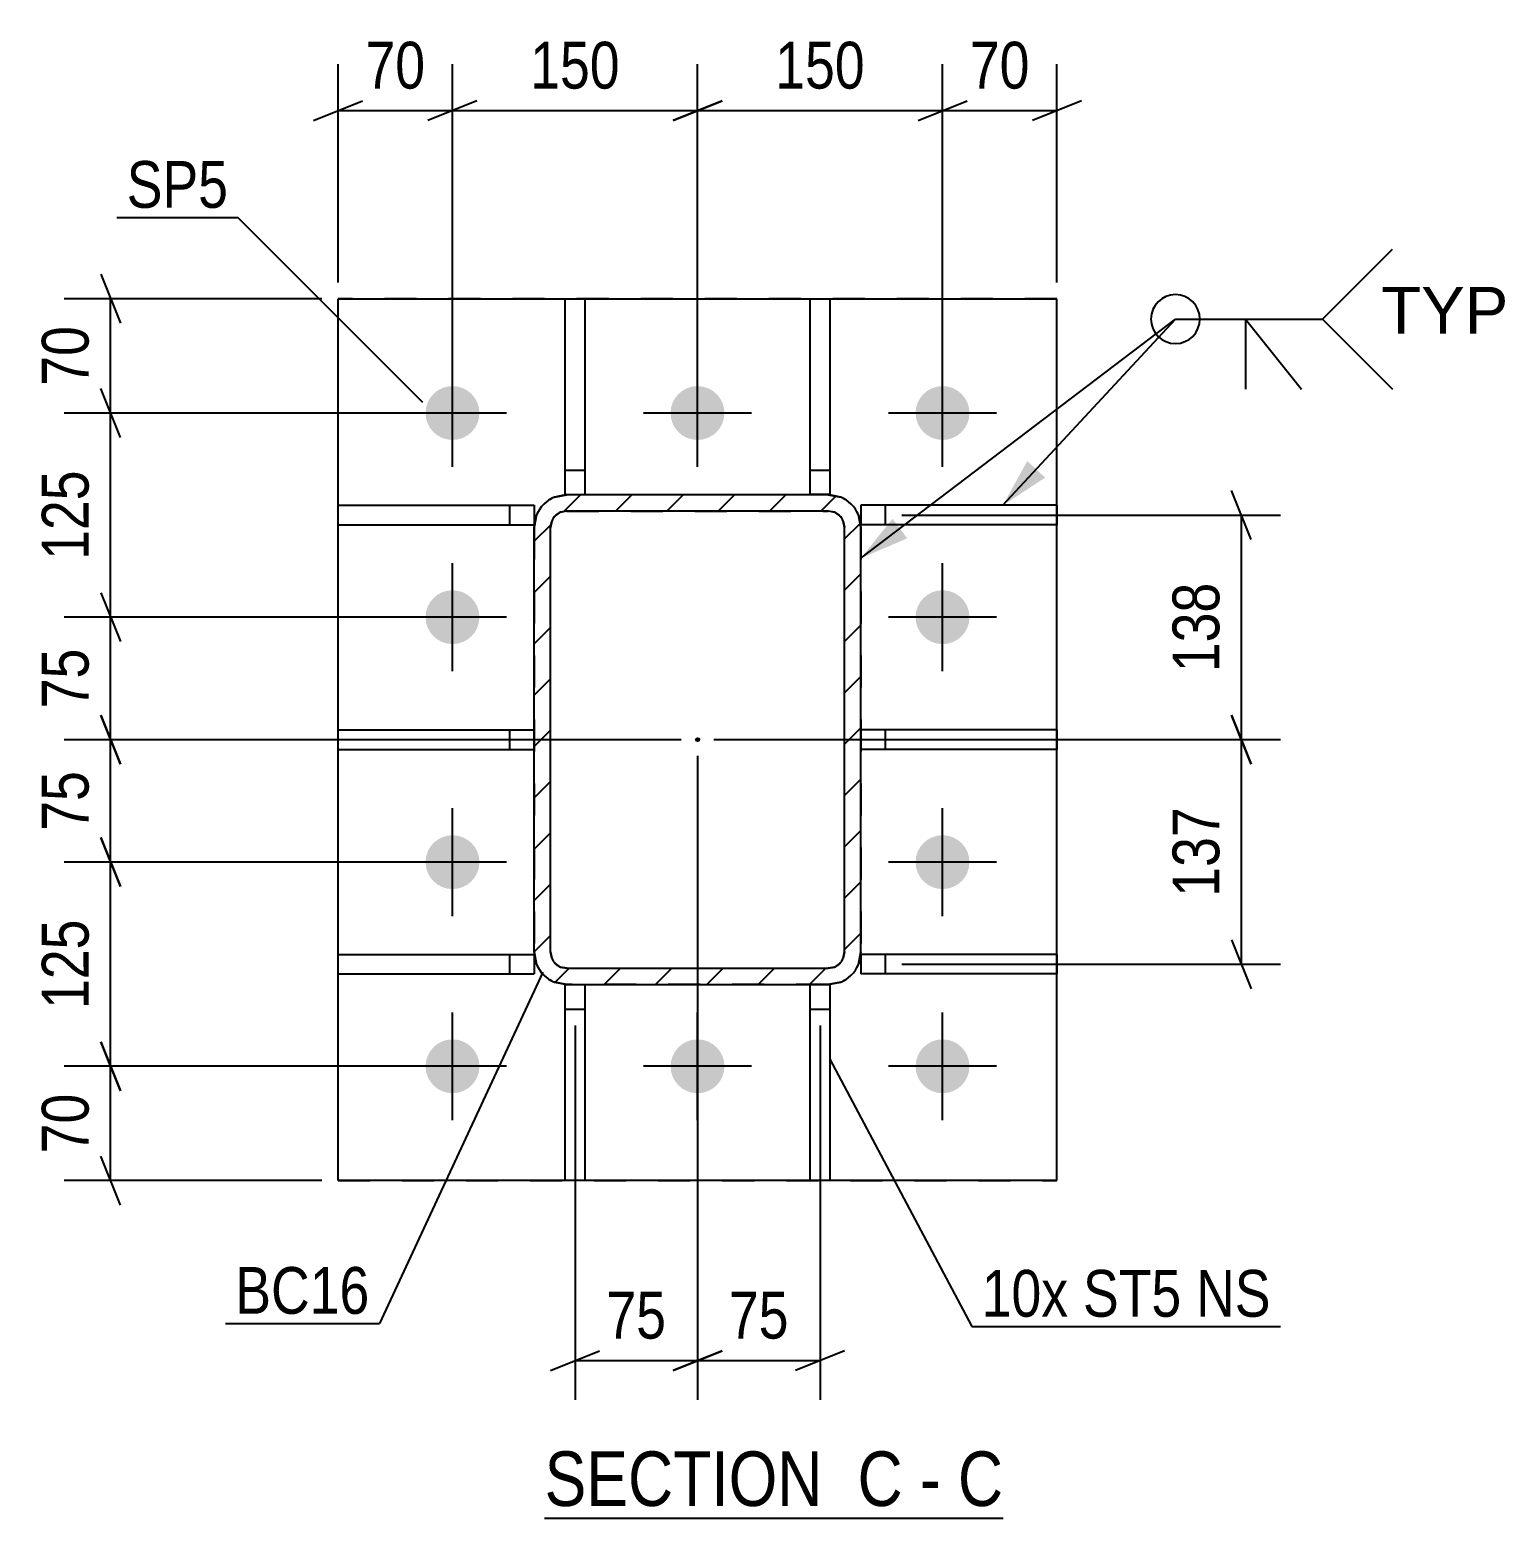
# Model space of a CAD drawing. Header units: millimetres. Extents: x 0 to 1189, y 0 to 841.
# Drawn here: x 219.9 to 310.4, y 247.6 to 338.7 of the extents above; entities that cross this region are included whole.
import ezdxf

# ---------------------------------------------------------------- set-up
doc = ezdxf.new("R2010")
doc.units = ezdxf.units.MM
doc.linetypes.add('DXK_LINE_DOT2', pattern=[3.9198, 1.9599, -1.9599])
doc.linetypes.add('DXK_LINE_DOT3', pattern=[5.9187, 2.979, -0.9799, 0.9799, -0.9799])
doc.styles.add('Arial', font='ARIAL.TTF', dxfattribs={"height": 0.2})
doc.styles.add('Arial Narrow', font='ARIALN.TTF', dxfattribs={"height": 0.2})

# ---------------------------------------------------------------- blocks, each defined once
blk = doc.blocks.new('Unknown-284935191-13 - 2531')
at = {"color": 6, "linetype": 'Continuous'}
blk.add_line((251.378, 247.579), (279.448, 247.579), dxfattribs=at)
at = {"color": 0, "linetype": 'Continuous'}
for points in [[(269.486, 248.329), (269.486, 251.829), (251.378, 251.829), (251.378, 248.329)], [(273.305, 248.329), (273.305, 251.829), (270.536, 251.829), (270.536, 248.329)], [(275.63, 248.329), (275.63, 251.829), (274.355, 251.829), (274.355, 248.329)], [(279.448, 248.329), (279.448, 251.829), (276.68, 251.829), (276.68, 248.329)]]:
    blk.add_wipeout(points, dxfattribs=at)
at = {"color": 7, "linetype": 'Continuous', "style": 'Arial Narrow'}
for s, height, p in [('SECTION ', 3.3405, (251.378, 248.329)), ('C', 3.34, (270.536, 248.329)), ('C', 3.34, (276.68, 248.329)), ('-', 3.34, (274.355, 248.329))]:
    blk.add_text(s, height=height, dxfattribs=at).set_placement(p)
blk = doc.blocks.new('Part-284935191-2628 - 2531')
at = {"color": 2, "linetype": 'Continuous'}
for p, q in [((252.637, 310.253), (252.637, 322.253)), ((252.637, 322.253), (253.837, 322.253)), ((253.837, 322.253), (253.837, 310.253)), ((252.637, 310.253), (252.742, 310.253))]:
    blk.add_line(p, q, dxfattribs=at)
at = {"color": 7, "linetype": 'DXK_LINE_DOT2'}
for p, q in [((252.637, 311.753), (253.837, 311.753)), ((252.742, 310.253), (253.837, 310.253))]:
    blk.add_line(p, q, dxfattribs=at)
blk = doc.blocks.new('Part-284935191-2568 - 2531')
at = {"linetype": 'Continuous'}
h = blk.add_hatch(dxfattribs=at)
h.set_pattern_fill('', scale=0.7, style=0, pattern_type=0)
h.set_pattern_definition([(45, (250.7372, 282.2525), (-1.57154, 1.57154), [])])
h.paths.add_polyline_path([(250.737, 308.253), (250.737, 282.253), (250.889, 281.487), (251.323, 280.838), (251.972, 280.405), (252.737, 280.253), (268.737, 280.253), (269.503, 280.405), (270.151, 280.838), (270.585, 281.487), (270.737, 282.253), (270.737, 308.253), (270.585, 309.018), (270.151, 309.667), (269.503, 310.1), (268.737, 310.253), (252.737, 310.253), (251.972, 310.1), (251.323, 309.667), (250.889, 309.018)])
h.paths.add_polyline_path([(252.03, 308.96), (252.355, 309.176), (252.737, 309.253), (268.737, 309.253), (269.12, 309.176), (269.444, 308.96), (269.661, 308.635), (269.737, 308.253), (269.737, 282.253), (269.661, 281.87), (269.444, 281.545), (269.12, 281.329), (268.737, 281.253), (252.737, 281.253), (252.355, 281.329), (252.03, 281.545), (251.813, 281.87), (251.737, 282.253), (251.737, 308.253), (251.813, 308.635)])
blk.add_hatch(color=246, dxfattribs=at).paths.add_polyline_path([(260.737, 295.152, -1), (260.737, 295.352, -1)])
at = {"color": 2, "linetype": 'Continuous'}
for p, q in [((252.737, 310.253), (251.972, 310.1)), ((252.737, 310.253), (252.737, 310.252)), ((252.737, 310.253), (268.737, 310.253)), ((268.737, 310.253), (268.737, 310.252)), ((269.503, 310.1), (268.737, 310.253)), ((250.889, 309.018), (250.737, 308.253)), ((252.355, 309.176), (252.737, 309.253)), ((252.737, 309.253), (252.737, 309.252)), ((252.737, 309.253), (268.737, 309.253)), ((268.737, 309.253), (268.737, 309.252)), ((268.737, 309.253), (269.12, 309.176)), ((270.737, 308.253), (270.585, 309.018)), ((250.737, 308.253), (250.737, 308.252)), ((250.737, 282.253), (250.737, 308.253)), ((251.737, 308.253), (251.813, 308.635)), ((251.737, 308.253), (251.737, 308.252)), ((251.737, 282.253), (251.737, 308.253)), ((269.661, 308.635), (269.737, 308.253)), ((269.737, 308.253), (269.737, 308.252)), ((269.737, 282.253), (269.737, 308.253)), ((270.737, 308.253), (270.737, 308.252)), ((270.737, 282.253), (270.737, 308.253)), ((250.737, 282.253), (250.737, 282.252)), ((250.737, 282.253), (250.889, 281.487)), ((251.737, 282.253), (251.737, 282.252)), ((251.813, 281.87), (251.737, 282.253)), ((269.737, 282.253), (269.661, 281.87)), ((269.737, 282.253), (269.737, 282.252)), ((270.585, 281.487), (270.737, 282.253)), ((270.737, 282.253), (270.737, 282.252)), ((252.737, 281.253), (252.355, 281.329)), ((252.737, 281.253), (252.737, 281.252)), ((252.737, 281.253), (268.737, 281.253)), ((269.12, 281.329), (268.737, 281.253)), ((268.737, 281.253), (268.737, 281.252)), ((251.972, 280.405), (252.737, 280.253)), ((252.737, 280.253), (252.737, 280.252)), ((252.737, 280.253), (268.737, 280.253)), ((268.737, 280.253), (269.503, 280.405)), ((268.737, 280.253), (268.737, 280.252))]:
    blk.add_line(p, q, dxfattribs=at)
at = {"color": 7, "linetype": 'DXK_LINE_DOT2'}
for p, q in [((251.972, 310.1), (252.737, 310.252)), ((268.737, 310.252), (252.737, 310.252)), ((268.737, 310.252), (269.503, 310.1)), ((250.737, 308.252), (250.889, 309.018)), ((252.737, 309.252), (252.355, 309.176)), ((252.737, 309.252), (268.737, 309.252)), ((269.12, 309.176), (268.737, 309.252)), ((270.585, 309.018), (270.737, 308.252)), ((250.737, 308.252), (250.737, 282.253)), ((251.813, 308.635), (251.737, 308.252)), ((251.737, 282.252), (251.737, 308.252)), ((269.737, 308.252), (269.661, 308.635)), ((269.737, 282.252), (269.737, 308.252)), ((270.737, 308.252), (270.737, 282.252)), ((250.889, 281.487), (250.737, 282.252)), ((251.737, 282.252), (251.813, 281.87)), ((269.661, 281.87), (269.737, 282.252)), ((270.737, 282.252), (270.585, 281.487)), ((252.355, 281.329), (252.737, 281.252)), ((252.737, 281.252), (268.737, 281.252)), ((268.737, 281.252), (269.12, 281.329)), ((252.737, 280.252), (251.972, 280.405)), ((268.737, 280.252), (252.737, 280.252)), ((269.503, 280.405), (268.737, 280.252))]:
    blk.add_line(p, q, dxfattribs=at)
at = {"color": 7, "linetype": 'DXK_LINE_DOT3'}
blk.add_line((260.737, 295.252), (260.737, 295.253), dxfattribs=at)
at = {"color": 246, "linetype": 'DXK_LINE_DOT2'}
blk.add_line((260.737, 295.252), (260.737, 295.253), dxfattribs=at)
at = {"color": 246, "linetype": 'Continuous'}
blk.add_circle((260.737, 295.252), 0.1, dxfattribs=at)
at = {"color": 7, "linetype": 'DXK_LINE_DOT2'}
for centre, radius, start, end in [((252.737, 308.252), 2, 112.5, 157.5), ((268.737, 308.252), 2, 22.5, 67.5), ((252.737, 308.252), 1, 112.5, 157.5), ((268.737, 308.252), 1, 22.5, 67.5), ((252.737, 282.252), 1, 202.5, 247.5), ((268.737, 282.252), 1, 292.5, 337.5), ((252.737, 282.252), 2, 202.5, 247.5), ((268.737, 282.252), 2, 292.5, 337.5)]:
    blk.add_arc(centre, radius, start, end, dxfattribs=at)
at = {"color": 2, "linetype": 'Continuous'}
for centre, radius, start, end in [((252.737, 308.253), 2, 112.5, 157.5), ((268.737, 308.253), 2, 22.5, 67.5), ((252.737, 308.253), 1, 112.5, 157.5), ((268.737, 308.253), 1, 22.5, 67.5), ((252.737, 282.253), 1, 202.5, 247.5), ((268.737, 282.253), 1, 292.5, 337.5), ((252.737, 282.253), 2, 202.5, 247.5), ((268.737, 282.253), 2, 292.5, 337.5)]:
    blk.add_arc(centre, radius, start, end, dxfattribs=at)
blk = doc.blocks.new('Part-284935191-2623 - 2531')
at = {"color": 2, "linetype": 'Continuous'}
for p, q in [((267.637, 310.253), (267.637, 322.253)), ((267.637, 322.253), (268.837, 322.253)), ((268.837, 322.253), (268.837, 310.253)), ((268.837, 310.253), (268.733, 310.253))]:
    blk.add_line(p, q, dxfattribs=at)
at = {"color": 7, "linetype": 'DXK_LINE_DOT2'}
for p, q in [((267.637, 311.753), (268.837, 311.753)), ((268.733, 310.253), (267.637, 310.253))]:
    blk.add_line(p, q, dxfattribs=at)
blk = doc.blocks.new('Part-284935191-2575 - 2531')
at = {"color": 2, "linetype": 'Continuous'}
for p, q in [((238.737, 268.252), (238.737, 322.252)), ((238.737, 322.252), (282.737, 322.252)), ((282.737, 268.252), (282.737, 322.252)), ((282.737, 268.252), (238.737, 268.252))]:
    blk.add_line(p, q, dxfattribs=at)
at = {"color": 7, "linetype": 'DXK_LINE_DOT2'}
for p, q in [((282.737, 322.252), (238.737, 322.252)), ((238.737, 268.252), (282.737, 268.252))]:
    blk.add_line(p, q, dxfattribs=at)
blk = doc.blocks.new('Part-284935191-2613 - 2531')
at = {"color": 2, "linetype": 'Continuous'}
for p, q in [((267.637, 268.253), (267.637, 280.253)), ((268.742, 280.253), (268.837, 280.253)), ((268.837, 280.253), (268.837, 268.253)), ((268.837, 268.253), (267.637, 268.253))]:
    blk.add_line(p, q, dxfattribs=at)
at = {"color": 7, "linetype": 'DXK_LINE_DOT2'}
for p, q in [((268.837, 280.253), (267.637, 280.253)), ((267.637, 278.753), (268.837, 278.753))]:
    blk.add_line(p, q, dxfattribs=at)
blk = doc.blocks.new('Part-284935191-2618 - 2531')
at = {"color": 2, "linetype": 'Continuous'}
for p, q in [((252.637, 280.253), (252.733, 280.253)), ((252.637, 268.253), (252.637, 280.253)), ((253.837, 280.253), (253.837, 268.253)), ((253.837, 268.253), (252.637, 268.253))]:
    blk.add_line(p, q, dxfattribs=at)
at = {"color": 7, "linetype": 'DXK_LINE_DOT2'}
for p, q in [((252.637, 280.253), (253.837, 280.253)), ((252.637, 278.753), (253.837, 278.753))]:
    blk.add_line(p, q, dxfattribs=at)
blk = doc.blocks.new('Part-284935191-2633 - 2531')
at = {"color": 2, "linetype": 'Continuous'}
for p, q in [((238.737, 308.403), (238.737, 309.603)), ((238.737, 309.603), (250.737, 309.603)), ((250.737, 309.603), (250.737, 308.403)), ((238.737, 308.403), (250.737, 308.403))]:
    blk.add_line(p, q, dxfattribs=at)
at = {"color": 7, "linetype": 'DXK_LINE_DOT2'}
blk.add_line((249.237, 308.403), (249.237, 309.603), dxfattribs=at)
blk = doc.blocks.new('Part-284935191-2638 - 2531')
at = {"color": 2, "linetype": 'Continuous'}
for p, q in [((238.737, 280.903), (238.737, 282.103)), ((238.737, 282.103), (250.737, 282.103)), ((250.737, 282.103), (250.737, 280.903)), ((238.737, 280.903), (250.737, 280.903))]:
    blk.add_line(p, q, dxfattribs=at)
at = {"color": 7, "linetype": 'DXK_LINE_DOT2'}
blk.add_line((249.237, 280.903), (249.237, 282.103), dxfattribs=at)
blk = doc.blocks.new('Part-284935191-2643 - 2531')
at = {"color": 2, "linetype": 'Continuous'}
for p, q in [((238.737, 294.653), (238.737, 295.853)), ((238.737, 295.853), (250.737, 295.853)), ((238.737, 294.653), (250.737, 294.653))]:
    blk.add_line(p, q, dxfattribs=at)
at = {"color": 7, "linetype": 'DXK_LINE_DOT2'}
for p, q in [((249.237, 294.653), (249.237, 295.853)), ((250.737, 295.853), (250.737, 294.653))]:
    blk.add_line(p, q, dxfattribs=at)
blk = doc.blocks.new('Part-284935191-2648 - 2531')
at = {"color": 2, "linetype": 'Continuous'}
for p, q in [((282.737, 309.603), (270.737, 309.603)), ((270.737, 309.603), (270.737, 308.403)), ((282.737, 309.603), (282.737, 308.403)), ((282.737, 308.403), (270.737, 308.403))]:
    blk.add_line(p, q, dxfattribs=at)
at = {"color": 7, "linetype": 'DXK_LINE_DOT2'}
blk.add_line((272.237, 308.403), (272.237, 309.603), dxfattribs=at)
blk = doc.blocks.new('Part-284935191-2653 - 2531')
at = {"color": 2, "linetype": 'Continuous'}
for p, q in [((282.737, 282.103), (270.737, 282.103)), ((270.737, 282.103), (270.737, 280.903)), ((282.737, 282.103), (282.737, 280.903)), ((282.737, 280.903), (270.737, 280.903))]:
    blk.add_line(p, q, dxfattribs=at)
at = {"color": 7, "linetype": 'DXK_LINE_DOT2'}
blk.add_line((272.237, 280.903), (272.237, 282.103), dxfattribs=at)
blk = doc.blocks.new('Part-284935191-2658 - 2531')
at = {"color": 2, "linetype": 'Continuous'}
for p, q in [((282.737, 295.853), (270.737, 295.853)), ((282.737, 295.853), (282.737, 294.653)), ((282.737, 294.653), (270.737, 294.653))]:
    blk.add_line(p, q, dxfattribs=at)
at = {"color": 7, "linetype": 'DXK_LINE_DOT2'}
for p, q in [((270.737, 295.853), (270.737, 294.653)), ((272.237, 294.653), (272.237, 295.853))]:
    blk.add_line(p, q, dxfattribs=at)
blk = doc.blocks.new('Bolt-284935191-2672 - 2531')
at = {"linetype": 'Continuous'}
for points in [[(244.087, 315.252, -1), (247.387, 315.252, -1)], [(259.087, 315.252, -1), (262.387, 315.252, -1)], [(274.087, 315.252, -1), (277.387, 315.252, -1)], [(244.087, 302.752, -1), (247.387, 302.752, -1)], [(274.087, 302.752, -1), (277.387, 302.752, -1)], [(244.087, 287.752, -1), (247.387, 287.752, -1)], [(274.087, 287.752, -1), (277.387, 287.752, -1)], [(244.087, 275.252, -1), (247.387, 275.252, -1)], [(259.087, 275.252, -1), (262.387, 275.252, -1)], [(274.087, 275.252, -1), (277.387, 275.252, -1)]]:
    blk.add_hatch(color=1, dxfattribs=at).paths.add_polyline_path(points)
at = {"color": 1, "linetype": 'Continuous'}
for p, q in [((245.737, 311.952), (245.737, 318.552)), ((260.737, 311.952), (260.737, 318.552)), ((275.737, 311.952), (275.737, 318.552)), ((249.037, 315.252), (242.437, 315.252)), ((264.037, 315.252), (257.437, 315.252)), ((279.037, 315.252), (272.437, 315.252)), ((245.737, 299.452), (245.737, 306.052)), ((275.737, 299.452), (275.737, 306.052)), ((249.037, 302.752), (242.437, 302.752)), ((279.037, 302.752), (272.437, 302.752)), ((245.737, 284.452), (245.737, 291.052)), ((275.737, 284.452), (275.737, 291.052)), ((249.037, 287.752), (242.437, 287.752)), ((279.037, 287.752), (272.437, 287.752)), ((245.737, 271.952), (245.737, 278.552)), ((260.737, 271.952), (260.737, 278.552)), ((275.737, 271.952), (275.737, 278.552)), ((249.037, 275.252), (242.437, 275.252)), ((264.037, 275.252), (257.437, 275.252)), ((279.037, 275.252), (272.437, 275.252))]:
    blk.add_line(p, q, dxfattribs=at)
blk = doc.blocks.new('StraightDimension-284935191-12136 - 2531')
at = {"color": 7, "linetype": 'Continuous'}
for p, q in [((294.63, 293.752), (293.43, 296.752)), ((261.737, 295.252), (296.43, 295.252)), ((294.03, 281.503), (294.03, 295.252)), ((293.43, 283.003), (294.63, 280.003)), ((273.237, 281.503), (296.43, 281.503))]:
    blk.add_line(p, q, dxfattribs=at)
at = {"color": 0}
blk.add_wipeout([(293.28, 291.72), (289.08, 291.72), (289.08, 285.036), (293.28, 285.036)], dxfattribs=at)
at = {"color": 3, "style": 'Arial Narrow'}
blk.add_text('137', height=2.8633, rotation=90.00021, dxfattribs=at).set_placement((292.68, 285.636))
blk = doc.blocks.new('StraightDimension-284935191-2819 - 2531')
at = {"color": 7, "linetype": 'Continuous'}
for p, q in [((260.737, 294.252), (260.737, 254.829)), ((253.237, 277.753), (253.237, 254.829)), ((251.737, 256.629), (254.737, 257.829)), ((253.237, 257.229), (260.737, 257.229)), ((262.237, 257.829), (259.237, 256.629))]:
    blk.add_line(p, q, dxfattribs=at)
at = {"color": 0}
blk.add_wipeout([(259.415, 257.979), (259.415, 262.179), (254.559, 262.179), (254.559, 257.979)], dxfattribs=at)
at = {"color": 3, "style": 'Arial Narrow'}
blk.add_text('75', height=2.8633, dxfattribs=at).set_placement((255.159, 258.579))
blk = doc.blocks.new('StraightDimension-284935191-20004 - 2531')
at = {"color": 7, "linetype": 'Continuous'}
for p, q in [((224.208, 296.751), (225.408, 293.751)), ((259.737, 295.251), (221.958, 295.251)), ((224.808, 287.752), (224.808, 295.251)), ((225.408, 286.252), (224.208, 289.252)), ((244.737, 287.752), (221.958, 287.752))]:
    blk.add_line(p, q, dxfattribs=at)
at = {"color": 0}
blk.add_wipeout([(224.058, 293.93), (219.858, 293.93), (219.858, 289.074), (224.058, 289.074)], dxfattribs=at)
at = {"color": 3, "style": 'Arial Narrow'}
blk.add_text('75', height=2.8633, rotation=90.00021, dxfattribs=at).set_placement((223.458, 289.674))
blk = doc.blocks.new('StraightDimension-284935191-20005 - 2531')
at = {"color": 7, "linetype": 'Continuous'}
for p, q in [((224.208, 289.252), (225.408, 286.252)), ((244.737, 287.752), (221.958, 287.752)), ((224.808, 275.252), (224.808, 287.752)), ((225.408, 273.752), (224.208, 276.752)), ((244.737, 275.252), (221.958, 275.252))]:
    blk.add_line(p, q, dxfattribs=at)
at = {"color": 0}
blk.add_wipeout([(224.058, 284.845), (219.858, 284.845), (219.858, 278.16), (224.058, 278.16)], dxfattribs=at)
at = {"color": 3, "style": 'Arial Narrow'}
blk.add_text('125', height=2.8633, rotation=90.00021, dxfattribs=at).set_placement((223.458, 278.76))
blk = doc.blocks.new('StraightDimension-284935191-2837 - 2531')
at = {"color": 7, "linetype": 'Continuous'}
for p, q in [((238.737, 323.252), (238.737, 336.619)), ((245.737, 316.252), (245.737, 336.619)), ((237.237, 333.169), (240.237, 334.369)), ((238.737, 333.769), (245.737, 333.769)), ((247.237, 334.369), (244.237, 333.169))]:
    blk.add_line(p, q, dxfattribs=at)
at = {"color": 0}
blk.add_wipeout([(244.665, 334.519), (244.665, 338.719), (239.809, 338.719), (239.809, 334.519)], dxfattribs=at)
at = {"color": 3, "style": 'Arial Narrow'}
blk.add_text('70', height=2.8633, dxfattribs=at).set_placement((240.409, 335.119))
blk = doc.blocks.new('StraightDimension-284935191-20002 - 2531')
at = {"color": 7, "linetype": 'Continuous'}
for p, q in [((225.408, 313.753), (224.208, 316.753)), ((244.737, 315.253), (221.958, 315.253)), ((224.808, 302.752), (224.808, 315.253)), ((224.208, 304.252), (225.408, 301.252)), ((244.737, 302.752), (221.958, 302.752))]:
    blk.add_line(p, q, dxfattribs=at)
at = {"color": 0}
blk.add_wipeout([(224.058, 312.345), (219.858, 312.345), (219.858, 305.66), (224.058, 305.66)], dxfattribs=at)
at = {"color": 3, "style": 'Arial Narrow'}
blk.add_text('125', height=2.8633, rotation=90.00021, dxfattribs=at).set_placement((223.458, 306.26))
blk = doc.blocks.new('StraightDimension-284935191-2812 - 2531')
at = {"color": 7, "linetype": 'Continuous'}
for p, q in [((260.737, 294.252), (260.737, 254.829)), ((268.237, 277.753), (268.237, 254.829)), ((259.237, 256.629), (262.237, 257.829)), ((260.737, 257.229), (268.237, 257.229)), ((269.737, 257.829), (266.737, 256.629))]:
    blk.add_line(p, q, dxfattribs=at)
at = {"color": 0}
blk.add_wipeout([(266.915, 257.979), (266.915, 262.179), (262.059, 262.179), (262.059, 257.979)], dxfattribs=at)
at = {"color": 3, "style": 'Arial Narrow'}
blk.add_text('75', height=2.8633, dxfattribs=at).set_placement((262.659, 258.579))
blk = doc.blocks.new('StraightDimension-284935191-2827 - 2531')
at = {"color": 7, "linetype": 'Continuous'}
for p, q in [((275.737, 316.253), (275.737, 336.619)), ((282.737, 323.252), (282.737, 336.619)), ((274.237, 333.169), (277.237, 334.369)), ((275.737, 333.769), (282.737, 333.769)), ((284.237, 334.369), (281.237, 333.169))]:
    blk.add_line(p, q, dxfattribs=at)
at = {"color": 0}
blk.add_wipeout([(281.665, 334.519), (281.665, 338.719), (276.809, 338.719), (276.809, 334.519)], dxfattribs=at)
at = {"color": 3, "style": 'Arial Narrow'}
blk.add_text('70', height=2.8633, dxfattribs=at).set_placement((277.409, 335.119))
blk = doc.blocks.new('StraightDimension-284935191-12135 - 2531')
at = {"color": 7, "linetype": 'Continuous'}
for p, q in [((294.63, 307.503), (293.43, 310.503)), ((273.237, 309.003), (296.43, 309.003)), ((294.03, 295.252), (294.03, 309.003)), ((293.43, 296.752), (294.63, 293.752)), ((261.737, 295.252), (296.43, 295.252))]:
    blk.add_line(p, q, dxfattribs=at)
at = {"color": 0}
blk.add_wipeout([(293.28, 305.47), (289.08, 305.47), (289.08, 298.786), (293.28, 298.786)], dxfattribs=at)
at = {"color": 3, "style": 'Arial Narrow'}
blk.add_text('138', height=2.8633, rotation=90.00021, dxfattribs=at).set_placement((292.68, 299.386))
blk = doc.blocks.new('StraightDimension-284935191-19974 - 2531')
at = {"color": 7, "linetype": 'Continuous'}
for p, q in [((245.737, 316.252), (245.737, 336.619)), ((260.737, 316.252), (260.737, 336.619)), ((247.237, 334.369), (244.237, 333.169)), ((245.737, 333.769), (260.737, 333.769)), ((259.237, 333.169), (262.237, 334.369))]:
    blk.add_line(p, q, dxfattribs=at)
at = {"color": 0}
blk.add_wipeout([(256.579, 334.519), (256.579, 338.719), (249.895, 338.719), (249.895, 334.519)], dxfattribs=at)
at = {"color": 3, "style": 'Arial Narrow'}
blk.add_text('150', height=2.8633, dxfattribs=at).set_placement((250.495, 335.119))
blk = doc.blocks.new('StraightDimension-284935191-19976 - 2531')
at = {"color": 7, "linetype": 'Continuous'}
for p, q in [((260.737, 316.252), (260.737, 336.619)), ((275.737, 316.253), (275.737, 336.619)), ((262.237, 334.369), (259.237, 333.169)), ((260.737, 333.769), (275.737, 333.769)), ((274.237, 333.169), (277.237, 334.369))]:
    blk.add_line(p, q, dxfattribs=at)
at = {"color": 0}
blk.add_wipeout([(271.579, 334.519), (271.579, 338.719), (264.895, 338.719), (264.895, 334.519)], dxfattribs=at)
at = {"color": 3, "style": 'Arial Narrow'}
blk.add_text('150', height=2.8633, dxfattribs=at).set_placement((265.495, 335.119))
blk = doc.blocks.new('StraightDimension-284935191-20001 - 2531')
at = {"color": 7, "linetype": 'Continuous'}
for p, q in [((224.208, 323.752), (225.408, 320.752)), ((237.737, 322.252), (221.958, 322.252)), ((224.808, 315.253), (224.808, 322.252)), ((225.408, 313.753), (224.208, 316.753)), ((244.737, 315.253), (221.958, 315.253))]:
    blk.add_line(p, q, dxfattribs=at)
at = {"color": 0}
blk.add_wipeout([(224.058, 321.181), (219.858, 321.181), (219.858, 316.324), (224.058, 316.324)], dxfattribs=at)
at = {"color": 3, "style": 'Arial Narrow'}
blk.add_text('70', height=2.8633, rotation=90.00021, dxfattribs=at).set_placement((223.458, 316.924))
blk = doc.blocks.new('StraightDimension-284935191-20003 - 2531')
at = {"color": 7, "linetype": 'Continuous'}
for p, q in [((224.208, 304.252), (225.408, 301.252)), ((244.737, 302.752), (221.958, 302.752)), ((224.808, 295.251), (224.808, 302.752)), ((225.408, 293.751), (224.208, 296.751)), ((259.737, 295.251), (221.958, 295.251))]:
    blk.add_line(p, q, dxfattribs=at)
at = {"color": 0}
blk.add_wipeout([(224.058, 301.43), (219.858, 301.43), (219.858, 296.574), (224.058, 296.574)], dxfattribs=at)
at = {"color": 3, "style": 'Arial Narrow'}
blk.add_text('75', height=2.8633, rotation=90.00021, dxfattribs=at).set_placement((223.458, 297.174))
blk = doc.blocks.new('StraightDimension-284935191-20006 - 2531')
at = {"color": 7, "linetype": 'Continuous'}
for p, q in [((224.208, 276.752), (225.408, 273.752)), ((244.737, 275.252), (221.958, 275.252)), ((224.808, 268.252), (224.808, 275.252)), ((225.408, 266.752), (224.208, 269.752)), ((237.737, 268.252), (221.958, 268.252))]:
    blk.add_line(p, q, dxfattribs=at)
at = {"color": 0}
blk.add_wipeout([(224.058, 274.181), (219.858, 274.181), (219.858, 269.324), (224.058, 269.324)], dxfattribs=at)
at = {"color": 3, "style": 'Arial Narrow'}
blk.add_text('70', height=2.8633, rotation=90.00021, dxfattribs=at).set_placement((223.458, 269.924))
blk = doc.blocks.new('Mark-284935191-2571 - 2531')
at = {"color": 30, "linetype": 'Continuous'}
for p in [(225.193, 327.217), (243.918, 315.903)]:
    blk.add_line(p, (232.604, 327.217), dxfattribs=at)
at = {"color": 0}
blk.add_wipeout([(232.004, 327.817), (232.004, 330.817), (225.793, 330.817), (225.793, 327.817)], dxfattribs=at)
blk.add_wipeout([(232.004, 327.817), (232.004, 330.817), (225.793, 330.817), (225.793, 327.817)], dxfattribs=at)
at = {"color": 3, "style": 'Arial Narrow'}
blk.add_text('SP5', height=2.8633, dxfattribs=at).set_placement((225.793, 327.817))
blk = doc.blocks.new('Mark-284935191-2564 - 2531')
at = {"color": 30, "linetype": 'Continuous'}
for p in [(251.262, 281.016), (231.841, 259.496)]:
    blk.add_line(p, (241.262, 259.496), dxfattribs=at)
at = {"color": 0}
blk.add_wipeout([(240.662, 260.096), (240.662, 263.096), (232.441, 263.096), (232.441, 260.096)], dxfattribs=at)
blk.add_wipeout([(240.662, 260.096), (240.662, 263.096), (232.441, 263.096), (232.441, 260.096)], dxfattribs=at)
at = {"color": 3, "style": 'Arial Narrow'}
blk.add_text('BC16', height=2.8633, dxfattribs=at).set_placement((232.441, 260.096))
blk = doc.blocks.new('WeldMark-284935191-2866 - 2531')
at = {"linetype": 'Continuous'}
for points in [[(282.022, 311.295), (279.433, 309.603), (280.921, 312.314)], [(273.579, 307.58), (270.737, 306.361), (272.671, 308.774)]]:
    blk.add_hatch(color=30, dxfattribs=at).paths.add_polyline_path(points)
at = {"color": 30, "linetype": 'Continuous'}
for p, q in [((270.737, 306.361), (289.993, 321.007)), ((279.433, 309.603), (289.993, 321.007)), ((289.993, 321.007), (298.993, 321.007))]:
    blk.add_line(p, q, dxfattribs=at)
at = {"color": 3, "linetype": 'Continuous'}
for q in [(297.707, 316.721), (294.279, 316.721)]:
    blk.add_line((294.279, 321.007), q, dxfattribs=at)
for start, end in [(90, 270), (270, 90)]:
    blk.add_arc((289.993, 321.007), 1.5, start, end, dxfattribs=at)
at = {"color": 0, "linetype": 'Continuous'}
blk.add_wipeout([(310.368, 320.107), (310.368, 323.107), (302.593, 323.107), (302.593, 320.107)], dxfattribs=at)
blk.add_wipeout([(310.368, 320.107), (310.368, 323.107), (302.593, 323.107), (302.593, 320.107)], dxfattribs=at)
at = {"color": 3, "linetype": 'Continuous'}
for q in [(303.279, 325.292), (303.279, 316.721)]:
    blk.add_line((298.993, 321.007), q, dxfattribs=at)
at = {"color": 3, "linetype": 'Continuous', "style": 'Arial'}
blk.add_text('TYP', height=2.8652, dxfattribs=at).set_placement((302.593, 320.107))
blk = doc.blocks.new('MarkSet-284935191-2924 - 2531')
at = {"color": 30, "linetype": 'Continuous'}
for p, q in [((268.837, 275.681), (277.535, 259.318)), ((277.535, 259.318), (296.426, 259.318))]:
    blk.add_line(p, q, dxfattribs=at)
at = {"color": 0}
for points in [[(283.435, 259.918), (283.435, 262.918), (278.135, 262.918), (278.135, 259.918)], [(290.362, 259.918), (290.362, 262.918), (284.335, 262.918), (284.335, 259.918)], [(295.826, 259.918), (295.826, 262.918), (291.262, 262.918), (291.262, 259.918)]]:
    blk.add_wipeout(points, dxfattribs=at)
for points in [[(283.435, 259.918), (283.435, 262.918), (278.135, 262.918), (278.135, 259.918)], [(290.362, 259.918), (290.362, 262.918), (284.335, 262.918), (284.335, 259.918)], [(295.826, 259.918), (295.826, 262.918), (291.262, 262.918), (291.262, 259.918)]]:
    blk.add_wipeout(points, dxfattribs=at)
at = {"color": 3, "style": 'Arial Narrow'}
for s, p in [('10x', (278.135, 259.918)), ('ST5', (284.335, 259.918)), ('NS', (291.262, 259.918))]:
    blk.add_text(s, height=2.8633, dxfattribs=at).set_placement(p)

msp = doc.modelspace()

# ---------------------------------------------------------------- block references
for name in ['Part-284935191-2575 - 2531', 'Part-284935191-2628 - 2531', 'Part-284935191-2623 - 2531', 'Bolt-284935191-2672 - 2531', 'Part-284935191-2568 - 2531', 'Part-284935191-2633 - 2531', 'Part-284935191-2648 - 2531', 'Part-284935191-2643 - 2531', 'Part-284935191-2658 - 2531', 'Part-284935191-2638 - 2531', 'Part-284935191-2653 - 2531', 'Part-284935191-2618 - 2531', 'Part-284935191-2613 - 2531', 'Unknown-284935191-13 - 2531']:
    msp.add_blockref(name, (0, 0))

# ---------------------------------------------------------------- next in the draw order: block references
for name in ['StraightDimension-284935191-2837 - 2531', 'StraightDimension-284935191-2827 - 2531', 'StraightDimension-284935191-12136 - 2531']:
    msp.add_blockref(name, (0, 0))

# ---------------------------------------------------------------- next in the draw order: block references
for name in ['StraightDimension-284935191-20002 - 2531', 'StraightDimension-284935191-2819 - 2531']:
    msp.add_blockref(name, (0, 0))

# ---------------------------------------------------------------- next in the draw order: block references
for name in ['StraightDimension-284935191-19974 - 2531', 'StraightDimension-284935191-20004 - 2531']:
    msp.add_blockref(name, (0, 0))

# ---------------------------------------------------------------- next in the draw order: block references
for name in ['StraightDimension-284935191-19976 - 2531', 'StraightDimension-284935191-20001 - 2531', 'StraightDimension-284935191-2812 - 2531', 'StraightDimension-284935191-20005 - 2531']:
    msp.add_blockref(name, (0, 0))

# ---------------------------------------------------------------- next in the draw order: block references
for name in ['Mark-284935191-2571 - 2531', 'StraightDimension-284935191-12135 - 2531', 'StraightDimension-284935191-20003 - 2531', 'StraightDimension-284935191-20006 - 2531', 'MarkSet-284935191-2924 - 2531']:
    msp.add_blockref(name, (0, 0))

# ---------------------------------------------------------------- next in the draw order: block references
for name in ['WeldMark-284935191-2866 - 2531', 'Mark-284935191-2564 - 2531']:
    msp.add_blockref(name, (0, 0))

doc.saveas('drawing.dxf')
